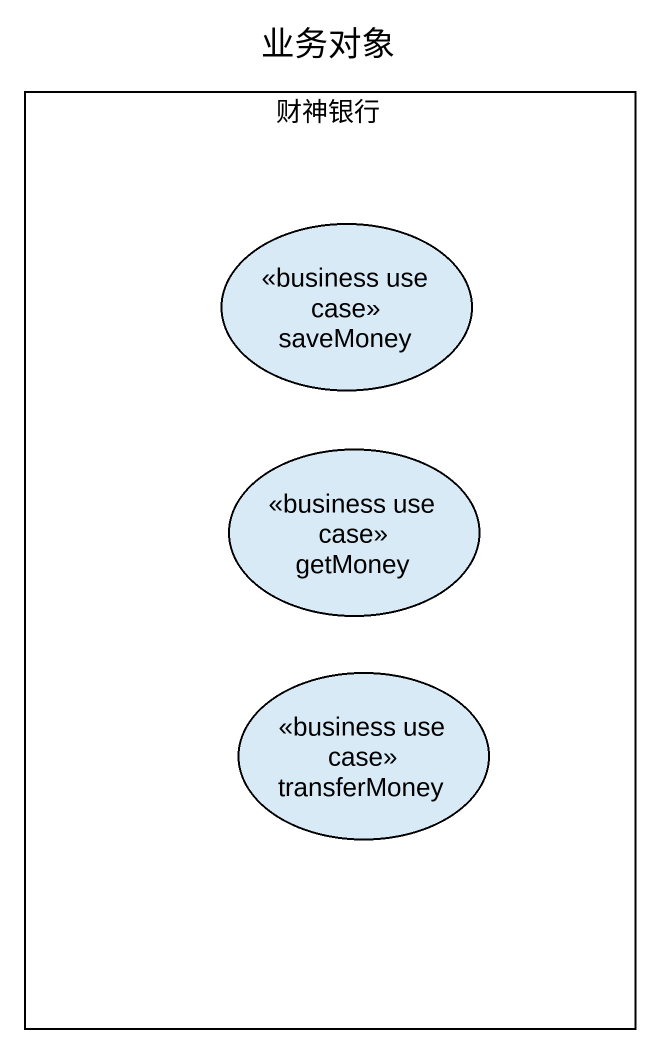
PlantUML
@startuml
title 业务对象
rectangle 财神银行 {
  usecase saveMoney <<business use case>>
  usecase getMoney <<business use case>>
  usecase transferMoney <<business use case>>
}
@enduml
